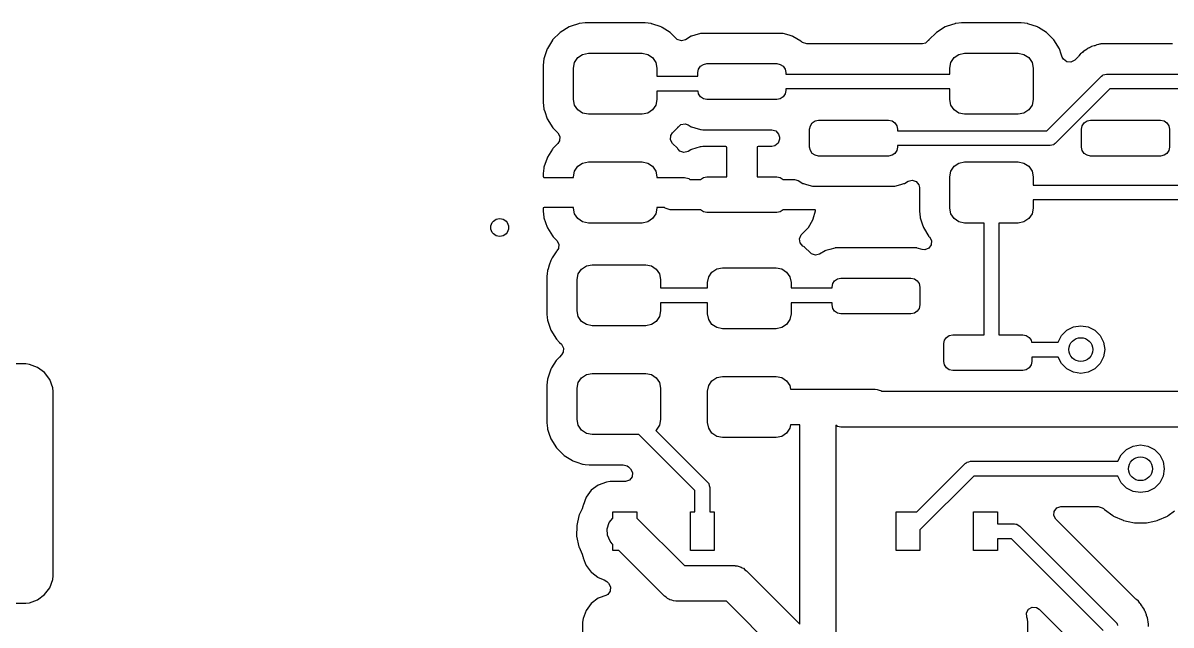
# Model space of a CAD drawing. Extents: x 1.82 to 8.48, y -4.98 to -0.82.
# Drawn here: x 5.719 to 6.477, y -1.786 to -1.388 of the extents above; entities that cross this region are included whole.
import ezdxf

# ---------------------------------------------------------------- set-up
doc = ezdxf.new("R2010")
doc.units = 0
doc.header["$MEASUREMENT"] = 0
doc.layers.add('BLACK', color=7, linetype='CONTINUOUS')

msp = doc.modelspace()

# ---------------------------------------------------------------- linework, layer by layer
at = {"layer": 'BLACK', "linetype": 'CONTINUOUS'}
for p, q in [((6.07335, -1.39474), (6.06843, -1.39967)), ((6.07927, -1.39108), (6.07335, -1.39474)), ((6.08059, -1.39064), (6.07927, -1.39108)), ((6.08562, -1.38896), (6.08059, -1.39064)), ((6.08588, -1.38888), (6.08562, -1.38896)), ((6.08562, -1.38896), (6.08562, -1.38896)), ((6.08615, -1.38885), (6.08588, -1.38888)), ((6.08992, -1.38846), (6.08615, -1.38885)), ((6.08615, -1.38885), (6.08615, -1.38885)), ((6.09004, -1.38844), (6.08992, -1.38846)), ((6.08992, -1.38846), (6.08992, -1.38846)), ((6.12944, -1.38844), (6.09004, -1.38844)), ((6.13159, -1.38867), (6.12944, -1.38844)), ((6.13329, -1.38884), (6.13159, -1.38867)), ((6.13356, -1.38887), (6.13329, -1.38884)), ((6.13329, -1.38884), (6.13329, -1.38884)), ((6.13381, -1.38895), (6.13356, -1.38887)), ((6.13385, -1.38896), (6.13381, -1.38895)), ((6.13381, -1.38895), (6.13381, -1.38895)), ((6.14017, -1.39106), (6.13385, -1.38896)), ((6.14041, -1.39121), (6.14017, -1.39106)), ((6.14072, -1.3914), (6.14041, -1.39121)), ((6.14041, -1.39121), (6.14041, -1.39121)), ((6.14609, -1.39471), (6.14072, -1.3914)), ((6.1463, -1.39492), (6.14609, -1.39471)), ((6.15012, -1.39873), (6.1463, -1.39492)), ((6.1463, -1.39492), (6.1463, -1.39492)), ((6.32188, -1.39474), (6.31696, -1.39967)), ((6.3278, -1.39108), (6.32188, -1.39474)), ((6.32912, -1.39064), (6.3278, -1.39108)), ((6.33415, -1.38896), (6.32912, -1.39064)), ((6.3344, -1.38888), (6.33415, -1.38896)), ((6.33415, -1.38896), (6.33415, -1.38896)), ((6.33467, -1.38885), (6.3344, -1.38888)), ((6.33844, -1.38846), (6.33467, -1.38885)), ((6.33467, -1.38885), (6.33467, -1.38885)), ((6.33857, -1.38844), (6.33844, -1.38846)), ((6.33844, -1.38846), (6.33844, -1.38846)), ((6.37797, -1.38844), (6.33857, -1.38844)), ((6.38012, -1.38867), (6.37797, -1.38844)), ((6.38181, -1.38884), (6.38012, -1.38867)), ((6.38208, -1.38887), (6.38181, -1.38884)), ((6.38181, -1.38884), (6.38181, -1.38884)), ((6.38234, -1.38895), (6.38208, -1.38887)), ((6.38237, -1.38896), (6.38234, -1.38895)), ((6.38234, -1.38895), (6.38234, -1.38895)), ((6.38869, -1.39106), (6.38237, -1.38896)), ((6.38894, -1.39121), (6.38869, -1.39106)), ((6.38924, -1.3914), (6.38894, -1.39121)), ((6.38894, -1.39121), (6.38894, -1.39121)), ((6.39462, -1.39471), (6.38924, -1.3914)), ((6.39955, -1.39963), (6.39462, -1.39471)), ((6.06828, -1.39992), (6.06495, -1.40532)), ((6.06843, -1.39967), (6.06828, -1.39992)), ((6.06828, -1.39992), (6.06828, -1.39992)), ((6.15079, -1.39929), (6.15012, -1.39873)), ((6.15344, -1.40018), (6.15079, -1.39929)), ((6.15615, -1.39949), (6.15344, -1.40018)), ((6.1599, -1.39728), (6.15615, -1.39949)), ((6.1602, -1.39719), (6.1599, -1.39728)), ((6.16225, -1.39659), (6.1602, -1.39719)), ((6.1602, -1.39719), (6.1602, -1.39719)), ((6.16619, -1.39545), (6.16225, -1.39659)), ((6.16644, -1.39543), (6.16619, -1.39545)), ((6.16756, -1.39534), (6.16644, -1.39543)), ((6.16644, -1.39543), (6.16644, -1.39543)), ((6.16766, -1.39533), (6.16756, -1.39534)), ((6.16756, -1.39534), (6.16756, -1.39534)), ((6.21915, -1.39533), (6.16766, -1.39533)), ((6.21925, -1.39534), (6.21915, -1.39533)), ((6.22037, -1.39543), (6.21925, -1.39534)), ((6.21925, -1.39534), (6.21925, -1.39534)), ((6.22062, -1.39545), (6.22037, -1.39543)), ((6.22037, -1.39543), (6.22037, -1.39543)), ((6.22456, -1.39659), (6.22062, -1.39545)), ((6.22661, -1.39719), (6.22456, -1.39659)), ((6.22691, -1.39728), (6.22661, -1.39719)), ((6.22661, -1.39719), (6.22661, -1.39719)), ((6.22718, -1.39744), (6.22691, -1.39728)), ((6.23228, -1.40045), (6.22718, -1.39744)), ((6.22718, -1.39744), (6.22718, -1.39744)), ((6.23255, -1.40061), (6.23228, -1.40045)), ((6.23228, -1.40045), (6.23228, -1.40045)), ((6.23277, -1.40083), (6.23255, -1.40061)), ((6.23302, -1.40102), (6.23277, -1.40083)), ((6.23354, -1.40144), (6.23302, -1.40102)), ((6.23302, -1.40102), (6.23302, -1.40102)), ((6.23622, -1.40222), (6.23354, -1.40144)), ((6.31261, -1.40222), (6.23622, -1.40222)), ((6.31476, -1.40174), (6.31261, -1.40222)), ((6.31657, -1.4001), (6.31476, -1.40174)), ((6.31663, -1.40014), (6.31657, -1.4001)), ((6.31681, -1.39992), (6.31663, -1.40014)), ((6.31696, -1.39967), (6.31681, -1.39992)), ((6.40321, -1.40555), (6.39955, -1.39963)), ((6.42809, -1.40282), (6.4278, -1.40293)), ((6.42888, -1.40272), (6.42809, -1.40282)), ((6.42964, -1.40256), (6.42888, -1.40272)), ((6.4301, -1.40242), (6.42964, -1.40256)), ((6.43011, -1.40242), (6.4301, -1.40242)), ((6.4304, -1.40234), (6.43011, -1.40242)), ((6.43215, -1.40228), (6.4304, -1.40234)), ((6.43261, -1.40224), (6.43215, -1.40228)), ((6.43277, -1.40222), (6.43261, -1.40224)), ((6.43387, -1.40222), (6.43277, -1.40222)), ((6.43402, -1.40222), (6.43387, -1.40222)), ((6.43639, -1.40215), (6.43402, -1.40222)), ((6.4367, -1.40214), (6.43639, -1.40215)), ((6.43639, -1.40215), (6.43639, -1.40215)), ((6.437, -1.4022), (6.4367, -1.40214)), ((6.43744, -1.40222), (6.437, -1.4022)), ((6.47786, -1.40222), (6.43744, -1.40222)), ((6.06478, -1.4056), (6.06259, -1.41221)), ((6.06495, -1.40532), (6.06478, -1.4056)), ((6.08507, -1.41135), (6.08826, -1.40921)), ((6.08826, -1.40921), (6.09203, -1.40846)), ((6.09203, -1.40846), (6.12746, -1.40846)), ((6.12746, -1.40846), (6.13123, -1.40921)), ((6.13123, -1.40921), (6.13442, -1.41135)), ((6.33359, -1.41135), (6.33678, -1.40921)), ((6.33678, -1.40921), (6.34055, -1.40846)), ((6.34055, -1.40846), (6.37598, -1.40846)), ((6.37598, -1.40846), (6.37975, -1.40921)), ((6.37975, -1.40921), (6.38294, -1.41135)), ((6.40439, -1.40908), (6.40321, -1.40555)), ((6.40504, -1.41104), (6.40439, -1.40908)), ((6.41602, -1.41018), (6.4157, -1.41053)), ((6.41693, -1.40908), (6.41602, -1.41018)), ((6.41713, -1.40884), (6.41693, -1.40908)), ((6.41693, -1.40908), (6.41693, -1.40908)), ((6.41777, -1.40837), (6.41713, -1.40884)), ((6.41837, -1.40787), (6.41777, -1.40837)), ((6.41893, -1.4073), (6.41837, -1.40787)), ((6.4192, -1.40714), (6.41893, -1.4073)), ((6.42043, -1.40642), (6.4192, -1.40714)), ((6.4192, -1.40714), (6.4192, -1.40714)), ((6.42082, -1.40616), (6.42043, -1.40642)), ((6.42197, -1.40532), (6.42082, -1.40616)), ((6.42223, -1.40514), (6.42197, -1.40532)), ((6.42197, -1.40532), (6.42197, -1.40532)), ((6.42297, -1.40484), (6.42223, -1.40514)), ((6.42367, -1.4045), (6.42297, -1.40484)), ((6.42408, -1.40425), (6.42367, -1.4045)), ((6.42435, -1.40409), (6.42408, -1.40425)), ((6.42603, -1.40361), (6.42435, -1.40409)), ((6.42647, -1.40346), (6.42603, -1.40361)), ((6.4278, -1.40293), (6.42647, -1.40346)), ((6.4278, -1.40293), (6.4278, -1.40293)), ((6.06259, -1.41221), (6.06217, -1.41632)), ((6.06217, -1.41632), (6.06217, -1.44096)), ((6.08219, -1.41831), (6.08293, -1.41454)), ((6.08293, -1.41454), (6.08507, -1.41135)), ((6.13442, -1.41135), (6.13655, -1.41454)), ((6.13655, -1.41454), (6.1373, -1.41831)), ((6.16482, -1.419), (6.1661, -1.41708)), ((6.1661, -1.41708), (6.16802, -1.4158)), ((6.16802, -1.4158), (6.17028, -1.41535)), ((6.17028, -1.41535), (6.21654, -1.41535)), ((6.21654, -1.41535), (6.2188, -1.4158)), ((6.2188, -1.4158), (6.22071, -1.41708)), ((6.22071, -1.41708), (6.22199, -1.419)), ((6.33071, -1.41831), (6.33146, -1.41454)), ((6.33146, -1.41454), (6.33359, -1.41135)), ((6.38294, -1.41135), (6.38508, -1.41454)), ((6.38508, -1.41454), (6.38583, -1.41831)), ((6.40578, -1.41244), (6.40504, -1.41104)), ((6.40801, -1.41412), (6.40578, -1.41244)), ((6.4108, -1.41432), (6.40801, -1.41412)), ((6.41325, -1.41298), (6.4108, -1.41432)), ((6.4157, -1.41053), (6.41325, -1.41298)), ((6.08219, -1.43898), (6.08219, -1.41831)), ((6.1373, -1.41831), (6.1373, -1.42372)), ((6.1373, -1.42372), (6.16437, -1.42372)), ((6.16437, -1.42126), (6.16482, -1.419)), ((6.16437, -1.42372), (6.16437, -1.42126)), ((6.22199, -1.419), (6.22244, -1.42126)), ((6.22244, -1.42126), (6.22244, -1.42224)), ((6.22244, -1.42224), (6.33071, -1.42224)), ((6.33071, -1.42224), (6.33071, -1.41831)), ((6.38583, -1.41831), (6.38583, -1.43898)), ((6.3949, -1.45965), (6.43086, -1.42369)), ((6.43086, -1.42369), (6.43156, -1.42316)), ((6.43156, -1.42316), (6.43168, -1.42302)), ((6.43168, -1.42302), (6.43179, -1.42299)), ((6.43179, -1.42299), (6.43199, -1.42284)), ((6.43199, -1.42284), (6.43317, -1.42259)), ((6.43317, -1.42259), (6.43434, -1.42224)), ((6.43434, -1.42224), (6.49163, -1.42224)), ((6.22244, -1.43307), (6.22199, -1.43533)), ((6.33071, -1.43209), (6.22244, -1.43209)), ((6.22244, -1.43209), (6.22244, -1.43307)), ((6.33071, -1.43898), (6.33071, -1.43209)), ((6.43638, -1.43209), (6.40042, -1.46805)), ((6.49163, -1.43209), (6.43638, -1.43209)), ((6.08293, -1.44274), (6.08219, -1.43898)), ((6.1373, -1.43898), (6.13655, -1.44274)), ((6.16447, -1.43356), (6.1373, -1.43356)), ((6.1373, -1.43356), (6.1373, -1.43898)), ((6.16482, -1.43533), (6.16447, -1.43356)), ((6.1661, -1.43725), (6.16482, -1.43533)), ((6.16802, -1.43853), (6.1661, -1.43725)), ((6.17028, -1.43898), (6.16802, -1.43853)), ((6.21654, -1.43898), (6.17028, -1.43898)), ((6.2188, -1.43853), (6.21654, -1.43898)), ((6.22071, -1.43725), (6.2188, -1.43853)), ((6.22199, -1.43533), (6.22071, -1.43725)), ((6.33146, -1.44274), (6.33071, -1.43898)), ((6.38583, -1.43898), (6.38508, -1.44274)), ((6.06217, -1.44096), (6.0626, -1.44512)), ((6.0626, -1.44512), (6.06268, -1.44538)), ((6.06268, -1.44538), (6.06268, -1.44538)), ((6.06268, -1.44538), (6.0632, -1.44694)), ((6.0632, -1.44694), (6.0648, -1.45173)), ((6.08507, -1.44594), (6.08293, -1.44274)), ((6.08826, -1.44807), (6.08507, -1.44594)), ((6.09203, -1.44882), (6.08826, -1.44807)), ((6.13123, -1.44807), (6.12746, -1.44882)), ((6.13442, -1.44594), (6.13123, -1.44807)), ((6.13655, -1.44274), (6.13442, -1.44594)), ((6.33359, -1.44594), (6.33146, -1.44274)), ((6.33678, -1.44807), (6.33359, -1.44594)), ((6.34055, -1.44882), (6.33678, -1.44807)), ((6.37975, -1.44807), (6.37598, -1.44882)), ((6.38294, -1.44594), (6.37975, -1.44807)), ((6.38508, -1.44274), (6.38294, -1.44594)), ((6.0648, -1.45173), (6.06847, -1.45765)), ((6.12746, -1.44882), (6.09203, -1.44882)), ((6.15146, -1.4572), (6.15319, -1.45565)), ((6.15319, -1.45565), (6.15595, -1.4552)), ((6.15595, -1.4552), (6.15786, -1.45585)), ((6.15786, -1.45585), (6.1599, -1.45705)), ((6.23864, -1.4564), (6.23992, -1.45449)), ((6.23992, -1.45449), (6.24183, -1.45321)), ((6.24183, -1.45321), (6.24409, -1.45276)), ((6.24409, -1.45276), (6.29035, -1.45276)), ((6.29035, -1.45276), (6.29261, -1.45321)), ((6.29261, -1.45321), (6.29453, -1.45449)), ((6.29453, -1.45449), (6.29581, -1.4564)), ((6.37598, -1.44882), (6.34055, -1.44882)), ((6.41826, -1.4564), (6.41954, -1.45449)), ((6.41954, -1.45449), (6.42146, -1.45321)), ((6.42146, -1.45321), (6.42372, -1.45276)), ((6.42372, -1.45276), (6.46998, -1.45276)), ((6.46998, -1.45276), (6.47224, -1.45321)), ((6.47224, -1.45321), (6.47416, -1.45449)), ((6.47416, -1.45449), (6.47544, -1.4564)), ((6.06847, -1.45765), (6.06867, -1.45786)), ((6.06867, -1.45786), (6.07189, -1.46107)), ((6.07189, -1.46107), (6.07323, -1.46352)), ((6.14626, -1.46564), (6.14646, -1.46285)), ((6.14646, -1.46285), (6.14759, -1.46108)), ((6.14759, -1.46108), (6.15085, -1.45781)), ((6.15085, -1.45781), (6.15106, -1.45761)), ((6.15085, -1.45781), (6.15085, -1.45781)), ((6.15106, -1.45761), (6.15121, -1.45737)), ((6.15121, -1.45737), (6.15139, -1.45714)), ((6.15139, -1.45714), (6.15146, -1.4572)), ((6.1599, -1.45705), (6.1602, -1.45714)), ((6.1602, -1.45714), (6.1602, -1.45714)), ((6.1602, -1.45714), (6.16225, -1.45774)), ((6.16225, -1.45774), (6.16619, -1.45888)), ((6.16619, -1.45888), (6.16644, -1.4589)), ((6.16644, -1.4589), (6.16644, -1.4589)), ((6.16644, -1.4589), (6.16756, -1.45899)), ((6.16756, -1.45899), (6.16756, -1.45899)), ((6.16756, -1.45899), (6.16766, -1.459)), ((6.16766, -1.459), (6.21321, -1.459)), ((6.21321, -1.459), (6.21589, -1.45978)), ((6.21589, -1.45978), (6.21772, -1.4619)), ((6.21772, -1.4619), (6.21817, -1.46396)), ((6.23819, -1.45866), (6.23864, -1.4564)), ((6.23819, -1.47047), (6.23819, -1.45866)), ((6.29581, -1.4564), (6.29626, -1.45866)), ((6.29626, -1.45866), (6.29626, -1.45965)), ((6.29626, -1.45965), (6.3949, -1.45965)), ((6.41781, -1.45866), (6.41826, -1.4564)), ((6.41781, -1.47047), (6.41781, -1.45866)), ((6.47544, -1.4564), (6.47589, -1.45866)), ((6.47589, -1.45866), (6.47589, -1.47047)), ((6.07189, -1.46808), (6.06865, -1.47133)), ((6.07303, -1.46631), (6.07189, -1.46808)), ((6.07323, -1.46352), (6.07303, -1.46631)), ((6.1476, -1.46809), (6.14626, -1.46564)), ((6.1508, -1.47129), (6.1476, -1.46809)), ((6.16595, -1.47034), (6.16021, -1.47201)), ((6.16644, -1.47025), (6.16595, -1.47034)), ((6.16756, -1.47017), (6.16644, -1.47025)), ((6.16776, -1.47016), (6.16756, -1.47017)), ((6.18287, -1.47016), (6.16776, -1.47016)), ((6.18317, -1.47022), (6.18287, -1.47016)), ((6.18323, -1.47027), (6.18317, -1.47022)), ((6.18341, -1.47087), (6.18323, -1.47027)), ((6.18341, -1.49016), (6.18341, -1.47087)), ((6.20347, -1.47039), (6.20341, -1.47069)), ((6.20341, -1.47069), (6.20341, -1.49016)), ((6.20352, -1.47033), (6.20347, -1.47039)), ((6.20412, -1.47016), (6.20352, -1.47033)), ((6.21321, -1.47016), (6.20412, -1.47016)), ((6.21527, -1.46971), (6.21321, -1.47016)), ((6.21738, -1.46788), (6.21527, -1.46971)), ((6.21817, -1.4652), (6.21738, -1.46788)), ((6.21817, -1.46396), (6.21817, -1.4652)), ((6.23864, -1.47273), (6.23819, -1.47047)), ((6.29626, -1.47047), (6.29581, -1.47273)), ((6.39694, -1.46949), (6.29626, -1.46949)), ((6.29626, -1.46949), (6.29626, -1.47047)), ((6.3981, -1.46915), (6.39694, -1.46949)), ((6.39928, -1.46889), (6.3981, -1.46915)), ((6.39949, -1.46874), (6.39928, -1.46889)), ((6.39959, -1.46871), (6.39949, -1.46874)), ((6.39971, -1.46857), (6.39959, -1.46871)), ((6.40042, -1.46805), (6.39971, -1.46857)), ((6.41826, -1.47273), (6.41781, -1.47047)), ((6.47589, -1.47047), (6.47544, -1.47273)), ((6.06471, -1.47773), (6.06269, -1.48381)), ((6.06495, -1.47721), (6.06471, -1.47773)), ((6.0683, -1.47178), (6.06495, -1.47721)), ((6.06865, -1.47133), (6.0683, -1.47178)), ((6.15134, -1.47197), (6.1508, -1.47129)), ((6.15137, -1.47194), (6.15134, -1.47197)), ((6.15249, -1.47312), (6.15137, -1.47194)), ((6.15514, -1.474), (6.15249, -1.47312)), ((6.15785, -1.47331), (6.15514, -1.474)), ((6.15964, -1.47226), (6.15785, -1.47331)), ((6.16021, -1.47201), (6.15964, -1.47226)), ((6.23992, -1.47465), (6.23864, -1.47273)), ((6.24183, -1.47593), (6.23992, -1.47465)), ((6.24409, -1.47638), (6.24183, -1.47593)), ((6.29035, -1.47638), (6.24409, -1.47638)), ((6.29261, -1.47593), (6.29035, -1.47638)), ((6.29453, -1.47465), (6.29261, -1.47593)), ((6.29581, -1.47273), (6.29453, -1.47465)), ((6.41954, -1.47465), (6.41826, -1.47273)), ((6.42146, -1.47593), (6.41954, -1.47465)), ((6.42372, -1.47638), (6.42146, -1.47593)), ((6.46998, -1.47638), (6.42372, -1.47638)), ((6.47224, -1.47593), (6.46998, -1.47638)), ((6.47416, -1.47465), (6.47224, -1.47593)), ((6.47544, -1.47273), (6.47416, -1.47465)), ((6.06258, -1.48433), (6.0622, -1.48805)), ((6.06269, -1.48381), (6.06258, -1.48433)), ((6.08293, -1.48639), (6.08507, -1.4832)), ((6.08507, -1.4832), (6.08826, -1.48106)), ((6.08826, -1.48106), (6.09203, -1.48031)), ((6.09203, -1.48031), (6.12746, -1.48031)), ((6.12746, -1.48031), (6.13123, -1.48106)), ((6.13123, -1.48106), (6.13442, -1.4832)), ((6.13442, -1.4832), (6.13655, -1.48639)), ((6.33146, -1.48639), (6.33359, -1.4832)), ((6.33359, -1.4832), (6.33678, -1.48106)), ((6.33678, -1.48106), (6.34055, -1.48031)), ((6.34055, -1.48031), (6.37598, -1.48031)), ((6.37598, -1.48031), (6.37975, -1.48106)), ((6.37975, -1.48106), (6.38294, -1.4832)), ((6.38294, -1.4832), (6.38508, -1.48639)), ((6.0622, -1.48805), (6.06219, -1.4883)), ((6.06219, -1.4883), (6.06219, -1.48978)), ((6.06219, -1.48978), (6.06236, -1.49038)), ((6.06236, -1.49038), (6.06242, -1.49043)), ((6.06242, -1.49043), (6.06272, -1.49049)), ((6.06272, -1.49049), (6.08219, -1.49049)), ((6.08219, -1.49016), (6.08293, -1.48639)), ((6.08219, -1.49049), (6.08219, -1.49016)), ((6.13655, -1.48639), (6.1373, -1.49016)), ((6.1373, -1.49016), (6.1373, -1.49049)), ((6.1373, -1.49049), (6.15563, -1.49049)), ((6.15563, -1.49049), (6.15831, -1.49128)), ((6.15831, -1.49128), (6.15888, -1.4917)), ((6.15888, -1.4917), (6.15911, -1.4919)), ((6.15911, -1.4919), (6.15941, -1.49197)), ((6.15941, -1.49197), (6.16605, -1.49197)), ((6.16605, -1.49197), (6.1661, -1.49189)), ((6.1661, -1.49189), (6.16802, -1.49061)), ((6.16802, -1.49061), (6.17028, -1.49016)), ((6.17028, -1.49016), (6.18341, -1.49016)), ((6.20341, -1.49016), (6.21654, -1.49016)), ((6.21654, -1.49016), (6.2188, -1.49061)), ((6.2188, -1.49061), (6.22071, -1.49189)), ((6.22071, -1.49189), (6.22077, -1.49197)), ((6.22077, -1.49197), (6.22816, -1.49197)), ((6.22816, -1.49197), (6.23068, -1.49266)), ((6.23068, -1.49266), (6.23372, -1.49445)), ((6.30073, -1.49445), (6.3032, -1.49299)), ((6.3032, -1.49299), (6.30591, -1.49231)), ((6.30591, -1.49231), (6.30856, -1.49319)), ((6.30856, -1.49319), (6.31031, -1.49537)), ((6.33071, -1.49016), (6.33146, -1.48639)), ((6.33071, -1.51083), (6.33071, -1.49016)), ((6.38508, -1.48639), (6.38583, -1.49016)), ((6.38583, -1.49016), (6.38583, -1.49557)), ((6.23372, -1.49445), (6.23402, -1.49454)), ((6.23402, -1.49454), (6.23402, -1.49454)), ((6.23402, -1.49454), (6.23607, -1.49514)), ((6.23607, -1.49514), (6.24001, -1.49628)), ((6.24001, -1.49628), (6.24026, -1.4963)), ((6.24026, -1.4963), (6.24026, -1.4963)), ((6.24026, -1.4963), (6.24138, -1.49639)), ((6.24138, -1.49639), (6.24138, -1.49639)), ((6.24138, -1.49639), (6.24148, -1.4964)), ((6.24148, -1.4964), (6.29297, -1.4964)), ((6.29297, -1.4964), (6.29307, -1.49639)), ((6.29307, -1.49639), (6.29419, -1.4963)), ((6.29307, -1.49639), (6.29307, -1.49639)), ((6.29419, -1.4963), (6.29444, -1.49628)), ((6.29419, -1.4963), (6.29419, -1.4963)), ((6.29444, -1.49628), (6.29838, -1.49514)), ((6.29838, -1.49514), (6.30043, -1.49454)), ((6.30043, -1.49454), (6.30073, -1.49445)), ((6.30043, -1.49454), (6.30043, -1.49454)), ((6.31031, -1.49537), (6.31069, -1.49726)), ((6.31069, -1.49726), (6.31069, -1.51281)), ((6.38583, -1.49557), (6.49173, -1.49557)), ((6.49163, -1.50541), (6.38583, -1.50541)), ((6.38583, -1.50541), (6.38583, -1.51083)), ((6.06225, -1.51072), (6.06219, -1.51103)), ((6.06219, -1.51103), (6.06219, -1.51268)), ((6.06219, -1.51268), (6.0622, -1.51294)), ((6.0622, -1.51294), (6.06259, -1.5167)), ((6.0623, -1.51067), (6.06225, -1.51072)), ((6.0629, -1.51049), (6.0623, -1.51067)), ((6.08219, -1.51049), (6.0629, -1.51049)), ((6.08219, -1.51083), (6.08219, -1.51049)), ((6.08293, -1.51459), (6.08219, -1.51083)), ((6.08507, -1.51779), (6.08293, -1.51459)), ((6.13655, -1.51459), (6.13442, -1.51779)), ((6.1373, -1.51083), (6.13655, -1.51459)), ((6.14226, -1.51049), (6.1373, -1.51049)), ((6.1373, -1.51049), (6.1373, -1.51083)), ((6.14256, -1.51056), (6.14226, -1.51049)), ((6.14279, -1.51076), (6.14256, -1.51056)), ((6.14336, -1.51118), (6.14279, -1.51076)), ((6.14604, -1.51197), (6.14336, -1.51118)), ((6.16605, -1.51197), (6.14604, -1.51197)), ((6.1661, -1.51205), (6.16605, -1.51197)), ((6.16802, -1.51333), (6.1661, -1.51205)), ((6.17028, -1.51378), (6.16802, -1.51333)), ((6.21654, -1.51378), (6.17028, -1.51378)), ((6.2188, -1.51333), (6.21654, -1.51378)), ((6.22071, -1.51205), (6.2188, -1.51333)), ((6.22077, -1.51197), (6.22071, -1.51205)), ((6.24184, -1.51197), (6.22077, -1.51197)), ((6.24059, -1.51794), (6.24212, -1.51265)), ((6.24212, -1.5121), (6.24184, -1.51197)), ((6.24212, -1.51265), (6.24212, -1.5121)), ((6.31069, -1.51281), (6.3107, -1.51294)), ((6.3107, -1.51294), (6.3107, -1.51294)), ((6.3107, -1.51294), (6.31109, -1.5167)), ((6.33146, -1.51459), (6.33071, -1.51083)), ((6.33359, -1.51779), (6.33146, -1.51459)), ((6.38508, -1.51459), (6.38294, -1.51779)), ((6.38583, -1.51083), (6.38508, -1.51459)), ((6.06259, -1.5167), (6.0627, -1.51723)), ((6.0627, -1.51723), (6.06473, -1.5233)), ((6.06473, -1.5233), (6.06497, -1.52382)), ((6.06497, -1.52382), (6.06833, -1.52924)), ((6.08826, -1.51992), (6.08507, -1.51779)), ((6.09203, -1.52067), (6.08826, -1.51992)), ((6.12746, -1.52067), (6.09203, -1.52067)), ((6.13123, -1.51992), (6.12746, -1.52067)), ((6.13442, -1.51779), (6.13123, -1.51992)), ((6.23288, -1.52816), (6.23695, -1.5241)), ((6.23695, -1.5241), (6.23733, -1.52361)), ((6.23733, -1.52361), (6.24034, -1.51851)), ((6.24034, -1.51851), (6.24059, -1.51794)), ((6.31109, -1.5167), (6.31112, -1.51698)), ((6.31112, -1.51698), (6.31121, -1.51723)), ((6.31121, -1.51723), (6.31121, -1.51723)), ((6.31121, -1.51723), (6.31254, -1.52122)), ((6.31254, -1.52122), (6.31332, -1.52358)), ((6.31332, -1.52358), (6.31699, -1.5295)), ((6.33678, -1.51992), (6.33359, -1.51779)), ((6.34055, -1.52067), (6.33678, -1.51992)), ((6.35335, -1.52067), (6.34055, -1.52067)), ((6.35335, -1.59449), (6.35335, -1.52067)), ((6.37598, -1.52067), (6.36319, -1.52067)), ((6.36319, -1.52067), (6.36319, -1.59449)), ((6.37975, -1.51992), (6.37598, -1.52067)), ((6.38294, -1.51779), (6.37975, -1.51992)), ((6.06833, -1.52924), (6.06868, -1.52969)), ((6.06868, -1.52969), (6.07115, -1.53216)), ((6.23147, -1.53106), (6.23258, -1.52849)), ((6.23192, -1.53382), (6.23147, -1.53106)), ((6.23258, -1.52849), (6.23288, -1.52816)), ((6.31699, -1.5295), (6.31719, -1.52971)), ((6.31719, -1.52971), (6.31734, -1.52985)), ((6.31734, -1.52985), (6.31868, -1.5323)), ((6.07116, -1.53917), (6.07089, -1.53944)), ((6.07115, -1.53216), (6.07249, -1.53461)), ((6.07121, -1.53909), (6.07116, -1.53917)), ((6.07128, -1.53901), (6.07121, -1.53909)), ((6.0723, -1.5374), (6.07127, -1.539)), ((6.07127, -1.539), (6.07128, -1.53901)), ((6.07249, -1.53461), (6.0723, -1.5374)), ((6.23379, -1.5359), (6.23192, -1.53382)), ((6.23468, -1.53644), (6.23379, -1.5359)), ((6.23488, -1.53665), (6.23468, -1.53644)), ((6.23871, -1.54047), (6.23488, -1.53665)), ((6.23488, -1.53665), (6.23488, -1.53665)), ((6.24848, -1.53901), (6.24474, -1.54122)), ((6.24878, -1.53892), (6.24848, -1.53901)), ((6.25146, -1.53814), (6.24878, -1.53892)), ((6.24878, -1.53892), (6.24878, -1.53892)), ((6.25477, -1.53718), (6.25146, -1.53814)), ((6.25502, -1.53716), (6.25477, -1.53718)), ((6.25614, -1.53707), (6.25502, -1.53716)), ((6.25502, -1.53716), (6.25502, -1.53716)), ((6.25624, -1.53707), (6.25614, -1.53707)), ((6.25614, -1.53707), (6.25614, -1.53707)), ((6.30774, -1.53707), (6.25624, -1.53707)), ((6.30783, -1.53707), (6.30774, -1.53707)), ((6.30895, -1.53716), (6.30783, -1.53707)), ((6.30783, -1.53707), (6.30783, -1.53707)), ((6.30921, -1.53718), (6.30895, -1.53716)), ((6.30895, -1.53716), (6.30895, -1.53716)), ((6.31245, -1.53812), (6.30921, -1.53718)), ((6.31419, -1.53831), (6.31245, -1.53812)), ((6.31681, -1.53733), (6.31419, -1.53831)), ((6.31848, -1.53509), (6.31681, -1.53733)), ((6.31868, -1.5323), (6.31848, -1.53509)), ((6.06724, -1.54536), (6.0662, -1.5485)), ((6.06822, -1.54377), (6.06724, -1.54536)), ((6.07074, -1.53968), (6.06822, -1.54377)), ((6.07089, -1.53944), (6.07074, -1.53968)), ((6.07074, -1.53968), (6.07074, -1.53968)), ((6.23938, -1.54103), (6.23871, -1.54047)), ((6.24203, -1.54191), (6.23938, -1.54103)), ((6.24474, -1.54122), (6.24203, -1.54191)), ((6.06485, -1.55394), (6.06463, -1.55609)), ((6.06502, -1.55224), (6.06485, -1.55394)), ((6.06505, -1.55197), (6.06502, -1.55224)), ((6.06502, -1.55224), (6.06502, -1.55224)), ((6.06538, -1.55096), (6.06505, -1.55197)), ((6.0662, -1.5485), (6.06538, -1.55096)), ((6.08465, -1.55807), (6.08539, -1.5543)), ((6.08539, -1.5543), (6.08753, -1.55111)), ((6.08753, -1.55111), (6.09072, -1.54898)), ((6.09072, -1.54898), (6.09449, -1.54823)), ((6.09449, -1.54823), (6.12992, -1.54823)), ((6.12992, -1.54823), (6.13369, -1.54898)), ((6.13369, -1.54898), (6.13688, -1.55111)), ((6.13688, -1.55111), (6.13901, -1.5543)), ((6.13901, -1.5543), (6.13976, -1.55807)), ((6.17152, -1.55627), (6.17365, -1.55308)), ((6.17365, -1.55308), (6.17684, -1.55095)), ((6.17684, -1.55095), (6.18061, -1.5502)), ((6.18061, -1.5502), (6.21604, -1.5502)), ((6.21604, -1.5502), (6.21981, -1.55095)), ((6.21981, -1.55095), (6.223, -1.55308)), ((6.223, -1.55308), (6.22514, -1.55627)), ((6.06463, -1.55609), (6.06463, -1.58072)), ((6.08465, -1.57874), (6.08465, -1.55807)), ((6.13976, -1.55807), (6.13976, -1.56348)), ((6.17077, -1.56004), (6.17152, -1.55627)), ((6.17077, -1.56348), (6.17077, -1.56004)), ((6.22514, -1.55627), (6.22589, -1.56004)), ((6.22589, -1.56004), (6.22589, -1.56348)), ((6.25295, -1.56299), (6.2534, -1.56073)), ((6.2534, -1.56073), (6.25468, -1.55882)), ((6.25468, -1.55882), (6.2566, -1.55754)), ((6.2566, -1.55754), (6.25886, -1.55709)), ((6.25886, -1.55709), (6.30512, -1.55709)), ((6.30512, -1.55709), (6.30738, -1.55754)), ((6.30738, -1.55754), (6.30929, -1.55882)), ((6.30929, -1.55882), (6.31057, -1.56073)), ((6.31057, -1.56073), (6.31102, -1.56299)), ((6.13976, -1.56348), (6.17077, -1.56348)), ((6.22589, -1.56348), (6.25295, -1.56348)), ((6.25295, -1.56348), (6.25295, -1.56299)), ((6.31102, -1.56299), (6.31102, -1.5748)), ((6.17077, -1.57333), (6.13976, -1.57333)), ((6.13976, -1.57333), (6.13976, -1.57874)), ((6.17077, -1.58071), (6.17077, -1.57333)), ((6.25295, -1.57333), (6.22589, -1.57333)), ((6.22589, -1.57333), (6.22589, -1.58071)), ((6.25295, -1.5748), (6.25295, -1.57333)), ((6.2534, -1.57706), (6.25295, -1.5748)), ((6.25468, -1.57898), (6.2534, -1.57706)), ((6.31057, -1.57706), (6.30929, -1.57898)), ((6.31102, -1.5748), (6.31057, -1.57706)), ((6.06463, -1.58072), (6.06464, -1.58085)), ((6.06464, -1.58085), (6.06464, -1.58085)), ((6.06464, -1.58085), (6.06486, -1.583)), ((6.06486, -1.583), (6.06506, -1.58489)), ((6.08539, -1.58251), (6.08465, -1.57874)), ((6.08753, -1.5857), (6.08539, -1.58251)), ((6.13901, -1.58251), (6.13688, -1.5857)), ((6.13976, -1.57874), (6.13901, -1.58251)), ((6.17152, -1.58448), (6.17077, -1.58071)), ((6.17365, -1.58767), (6.17152, -1.58448)), ((6.22514, -1.58448), (6.223, -1.58767)), ((6.22589, -1.58071), (6.22514, -1.58448)), ((6.2566, -1.58026), (6.25468, -1.57898)), ((6.25886, -1.58071), (6.2566, -1.58026)), ((6.30512, -1.58071), (6.25886, -1.58071)), ((6.30738, -1.58026), (6.30512, -1.58071)), ((6.30929, -1.57898), (6.30738, -1.58026)), ((6.06506, -1.58489), (6.06726, -1.59149)), ((6.06726, -1.59149), (6.07093, -1.59742)), ((6.09072, -1.58783), (6.08753, -1.5857)), ((6.09449, -1.58858), (6.09072, -1.58783)), ((6.12992, -1.58858), (6.09449, -1.58858)), ((6.13369, -1.58783), (6.12992, -1.58858)), ((6.13688, -1.5857), (6.13369, -1.58783)), ((6.17684, -1.5898), (6.17365, -1.58767)), ((6.18061, -1.59055), (6.17684, -1.5898)), ((6.21604, -1.59055), (6.18061, -1.59055)), ((6.21981, -1.5898), (6.21604, -1.59055)), ((6.223, -1.58767), (6.21981, -1.5898)), ((6.40458, -1.59507), (6.40807, -1.59159)), ((6.40807, -1.59159), (6.41246, -1.58935)), ((6.41246, -1.58935), (6.41732, -1.58858)), ((6.41732, -1.58858), (6.42219, -1.58935)), ((6.42219, -1.58935), (6.42658, -1.59159)), ((6.42658, -1.59159), (6.43006, -1.59507)), ((6.07093, -1.59742), (6.07306, -1.59955)), ((6.07306, -1.59955), (6.07433, -1.60082)), ((6.32677, -1.60039), (6.32722, -1.59813)), ((6.32722, -1.59813), (6.3285, -1.59622)), ((6.3285, -1.59622), (6.33042, -1.59494)), ((6.33042, -1.59494), (6.33268, -1.59449)), ((6.33268, -1.59449), (6.35335, -1.59449)), ((6.36319, -1.59449), (6.37894, -1.59449)), ((6.37894, -1.59449), (6.3812, -1.59494)), ((6.3812, -1.59494), (6.38311, -1.59622)), ((6.38311, -1.59622), (6.38439, -1.59813)), ((6.38439, -1.59813), (6.38465, -1.59941)), ((6.38465, -1.59941), (6.40237, -1.59941)), ((6.40237, -1.59941), (6.40458, -1.59507)), ((6.43006, -1.59507), (6.4323, -1.59946)), ((6.4323, -1.59946), (6.43307, -1.60433)), ((6.07433, -1.60082), (6.07568, -1.60327)), ((6.07548, -1.60606), (6.07434, -1.60783)), ((6.07568, -1.60327), (6.07548, -1.60606)), ((6.32677, -1.6122), (6.32677, -1.60039)), ((6.43307, -1.60433), (6.4323, -1.6092)), ((5.7204, -1.61384), (5.5985, -1.61384)), ((5.72285, -1.6141), (5.7204, -1.61384)), ((5.72822, -1.61612), (5.72285, -1.6141)), ((6.07074, -1.61153), (6.06779, -1.61633)), ((6.07089, -1.61129), (6.07074, -1.61153)), ((6.07074, -1.61153), (6.07074, -1.61153)), ((6.07287, -1.6093), (6.07089, -1.61129)), ((6.07434, -1.60783), (6.07287, -1.6093)), ((6.32722, -1.61446), (6.32677, -1.6122)), ((6.3285, -1.61638), (6.32722, -1.61446)), ((6.38439, -1.61446), (6.38311, -1.61638)), ((6.38484, -1.6122), (6.38439, -1.61446)), ((6.40237, -1.60925), (6.38484, -1.60925)), ((6.38484, -1.60925), (6.38484, -1.6122)), ((6.40458, -1.61359), (6.40237, -1.60925)), ((6.40807, -1.61707), (6.40458, -1.61359)), ((6.43006, -1.61359), (6.42658, -1.61707)), ((6.4323, -1.6092), (6.43006, -1.61359)), ((5.73281, -1.61956), (5.72822, -1.61612)), ((5.73624, -1.62415), (5.73281, -1.61956)), ((6.06724, -1.61722), (6.06505, -1.62382)), ((6.06779, -1.61633), (6.06724, -1.61722)), ((6.08753, -1.62296), (6.09072, -1.62083)), ((6.09072, -1.62083), (6.09449, -1.62008)), ((6.09449, -1.62008), (6.12992, -1.62008)), ((6.12992, -1.62008), (6.13369, -1.62083)), ((6.13369, -1.62083), (6.13688, -1.62296)), ((6.17684, -1.6228), (6.18061, -1.62205)), ((6.18061, -1.62205), (6.21604, -1.62205)), ((6.21604, -1.62205), (6.21981, -1.6228)), ((6.33042, -1.61766), (6.3285, -1.61638)), ((6.33268, -1.61811), (6.33042, -1.61766)), ((6.37894, -1.61811), (6.33268, -1.61811)), ((6.3812, -1.61766), (6.37894, -1.61811)), ((6.38311, -1.61638), (6.3812, -1.61766)), ((6.41246, -1.61931), (6.40807, -1.61707)), ((6.41732, -1.62008), (6.41246, -1.61931)), ((6.42219, -1.61931), (6.41732, -1.62008)), ((6.42658, -1.61707), (6.42219, -1.61931)), ((5.73826, -1.62952), (5.73624, -1.62415)), ((5.73852, -1.63196), (5.73826, -1.62952)), ((6.06505, -1.62382), (6.06463, -1.62794)), ((6.06463, -1.62794), (6.06463, -1.65257)), ((6.08465, -1.62992), (6.08539, -1.62615)), ((6.08465, -1.65059), (6.08465, -1.62992)), ((6.08539, -1.62615), (6.08753, -1.62296)), ((6.13688, -1.62296), (6.13901, -1.62615)), ((6.13901, -1.62615), (6.13976, -1.62992)), ((6.13976, -1.62992), (6.13976, -1.65059)), ((6.17077, -1.63189), (6.17152, -1.62812)), ((6.17152, -1.62812), (6.17365, -1.62493)), ((6.17365, -1.62493), (6.17684, -1.6228)), ((6.21981, -1.6228), (6.223, -1.62493)), ((6.223, -1.62493), (6.22514, -1.62812)), ((6.22514, -1.62812), (6.22559, -1.63041)), ((5.73852, -1.75386), (5.73852, -1.63196)), ((6.17077, -1.65256), (6.17077, -1.63189)), ((6.22559, -1.63041), (6.28051, -1.63041)), ((6.28051, -1.63041), (6.28091, -1.63045)), ((6.28091, -1.63045), (6.28109, -1.63043)), ((6.28109, -1.63043), (6.28139, -1.6305)), ((6.28139, -1.6305), (6.28281, -1.63064)), ((6.28281, -1.63064), (6.28402, -1.63112)), ((6.28402, -1.63112), (6.2853, -1.63143)), ((6.2853, -1.63143), (6.28597, -1.63189)), ((6.28597, -1.63189), (6.58268, -1.63189)), ((6.06463, -1.65257), (6.06464, -1.6527)), ((6.06464, -1.6527), (6.06464, -1.6527)), ((6.06464, -1.6527), (6.065, -1.65617)), ((6.08539, -1.65436), (6.08465, -1.65059)), ((6.13976, -1.65059), (6.13901, -1.65436)), ((6.17152, -1.65633), (6.17077, -1.65256)), ((6.065, -1.65617), (6.06506, -1.65674)), ((6.06506, -1.65674), (6.06514, -1.657)), ((6.06514, -1.657), (6.06514, -1.657)), ((6.06514, -1.657), (6.06598, -1.6595)), ((6.06598, -1.6595), (6.06726, -1.66334)), ((6.08753, -1.65755), (6.08539, -1.65436)), ((6.09072, -1.65968), (6.08753, -1.65755)), ((6.09449, -1.66043), (6.09072, -1.65968)), ((6.12542, -1.66043), (6.09449, -1.66043)), ((6.1624, -1.69741), (6.12542, -1.66043)), ((6.13688, -1.65755), (6.13663, -1.65772)), ((6.13663, -1.65772), (6.1708, -1.69189)), ((6.13901, -1.65436), (6.13688, -1.65755)), ((6.17365, -1.65952), (6.17152, -1.65633)), ((6.17684, -1.66165), (6.17365, -1.65952)), ((6.223, -1.65952), (6.21981, -1.66165)), ((6.22514, -1.65633), (6.223, -1.65952)), ((6.22559, -1.65404), (6.22514, -1.65633)), ((6.23179, -1.65404), (6.22559, -1.65404)), ((6.23179, -1.78584), (6.23179, -1.65404)), ((6.2566, -1.65506), (6.25541, -1.65427)), ((6.25541, -1.65427), (6.25541, -1.89399)), ((6.25886, -1.65551), (6.2566, -1.65506)), ((6.58268, -1.65551), (6.25886, -1.65551)), ((6.06726, -1.66334), (6.07093, -1.66927)), ((6.18061, -1.6624), (6.17684, -1.66165)), ((6.21604, -1.6624), (6.18061, -1.6624)), ((6.21981, -1.66165), (6.21604, -1.6624)), ((6.44744, -1.67033), (6.45183, -1.66809)), ((6.45183, -1.66809), (6.45669, -1.66732)), ((6.45669, -1.66732), (6.46156, -1.66809)), ((6.46156, -1.66809), (6.46595, -1.67033)), ((6.07093, -1.66927), (6.07585, -1.67419)), ((6.07585, -1.67419), (6.0761, -1.67434)), ((6.0761, -1.67434), (6.0761, -1.67434)), ((6.0761, -1.67434), (6.08148, -1.67765)), ((6.44174, -1.67815), (6.44395, -1.67381)), ((6.44395, -1.67381), (6.44744, -1.67033)), ((6.46595, -1.67033), (6.46943, -1.67381)), ((6.46943, -1.67381), (6.47167, -1.6782)), ((6.08148, -1.67765), (6.08178, -1.67784)), ((6.08178, -1.67784), (6.08436, -1.67869)), ((6.08436, -1.67869), (6.08813, -1.67995)), ((6.08813, -1.67995), (6.08813, -1.67995)), ((6.08813, -1.67995), (6.08839, -1.68003)), ((6.08839, -1.68003), (6.08866, -1.68006)), ((6.08866, -1.68006), (6.08866, -1.68006)), ((6.08866, -1.68006), (6.08988, -1.68018)), ((6.08988, -1.68018), (6.0925, -1.68045)), ((6.0925, -1.68045), (6.11508, -1.68045)), ((6.11508, -1.68045), (6.11776, -1.68124)), ((6.11776, -1.68124), (6.11858, -1.68191)), ((6.11858, -1.68191), (6.1198, -1.68313)), ((6.1198, -1.68313), (6.12114, -1.68558)), ((6.30899, -1.71161), (6.34101, -1.67959)), ((6.34101, -1.67959), (6.34171, -1.67907)), ((6.34171, -1.67907), (6.34183, -1.67893)), ((6.34183, -1.67893), (6.34194, -1.6789)), ((6.34194, -1.6789), (6.34214, -1.67875)), ((6.34214, -1.67875), (6.34332, -1.67849)), ((6.34332, -1.67849), (6.34449, -1.67815)), ((6.34449, -1.67815), (6.44174, -1.67815)), ((6.47167, -1.6782), (6.47244, -1.68307)), ((6.47244, -1.68307), (6.47167, -1.68794)), ((6.11927, -1.69061), (6.11665, -1.69158)), ((6.12094, -1.68837), (6.11927, -1.69061)), ((6.12114, -1.68558), (6.12094, -1.68837)), ((6.34653, -1.68799), (6.31102, -1.7235)), ((6.44174, -1.68799), (6.34653, -1.68799)), ((6.44395, -1.69233), (6.44174, -1.68799)), ((6.47167, -1.68794), (6.46943, -1.69233)), ((6.09397, -1.69731), (6.09053, -1.7019)), ((6.09855, -1.69387), (6.09397, -1.69731)), ((6.10392, -1.69186), (6.09855, -1.69387)), ((6.10637, -1.69159), (6.10392, -1.69186)), ((6.1163, -1.69159), (6.10637, -1.69159)), ((6.11665, -1.69158), (6.1163, -1.69159)), ((6.1624, -1.71161), (6.1624, -1.69741)), ((6.1708, -1.69189), (6.17133, -1.6926)), ((6.17133, -1.6926), (6.17146, -1.69272)), ((6.17146, -1.69272), (6.1715, -1.69282)), ((6.1715, -1.69282), (6.17165, -1.69303)), ((6.17165, -1.69303), (6.1719, -1.69421)), ((6.1719, -1.69421), (6.17224, -1.69537)), ((6.17224, -1.69537), (6.17224, -1.71161)), ((6.44744, -1.69581), (6.44395, -1.69233)), ((6.45183, -1.69805), (6.44744, -1.69581)), ((6.45669, -1.69882), (6.45183, -1.69805)), ((6.46156, -1.69805), (6.45669, -1.69882)), ((6.46595, -1.69581), (6.46156, -1.69805)), ((6.46943, -1.69233), (6.46595, -1.69581)), ((6.09053, -1.7019), (6.08851, -1.70727)), ((6.086, -1.71356), (6.08594, -1.71383)), ((6.08647, -1.71262), (6.086, -1.71356)), ((6.08796, -1.70958), (6.08647, -1.71262)), ((6.08844, -1.70792), (6.08796, -1.70958)), ((6.08846, -1.70775), (6.08844, -1.70792)), ((6.08851, -1.70727), (6.08846, -1.70775)), ((6.10827, -1.71573), (6.10827, -1.71161)), ((6.10827, -1.71161), (6.12402, -1.71161)), ((6.12402, -1.71161), (6.12402, -1.71573)), ((6.15945, -1.7372), (6.15945, -1.71161)), ((6.15945, -1.71161), (6.1624, -1.71161)), ((6.17224, -1.71161), (6.1752, -1.71161)), ((6.1752, -1.71161), (6.1752, -1.7372)), ((6.29528, -1.7372), (6.29528, -1.71161)), ((6.29528, -1.71161), (6.30899, -1.71161)), ((6.34646, -1.7372), (6.34646, -1.71161)), ((6.34646, -1.71161), (6.3622, -1.71161)), ((6.3622, -1.71161), (6.3622, -1.71949)), ((6.39953, -1.71403), (6.39973, -1.71124)), ((6.39973, -1.71124), (6.4014, -1.709)), ((6.4014, -1.709), (6.40402, -1.70802)), ((6.40402, -1.70802), (6.40437, -1.70801)), ((6.40437, -1.70801), (6.42881, -1.70801)), ((6.42881, -1.70801), (6.43149, -1.7088)), ((6.43149, -1.7088), (6.43225, -1.70944)), ((6.43225, -1.70944), (6.43226, -1.70943)), ((6.43226, -1.70943), (6.43245, -1.7096)), ((6.43245, -1.7096), (6.43263, -1.7098)), ((6.43263, -1.7098), (6.43303, -1.71009)), ((6.43303, -1.71009), (6.43839, -1.71398)), ((6.475, -1.71398), (6.47913, -1.71098)), ((6.08435, -1.72082), (6.08427, -1.72765)), ((6.08584, -1.71424), (6.08435, -1.72051)), ((6.08435, -1.72051), (6.08435, -1.72078)), ((6.08435, -1.72078), (6.08435, -1.72078)), ((6.08435, -1.72078), (6.08435, -1.72082)), ((6.08594, -1.71383), (6.08584, -1.71424)), ((6.08594, -1.71383), (6.08594, -1.71383)), ((6.10446, -1.72268), (6.10586, -1.71859)), ((6.10586, -1.71859), (6.10827, -1.71573)), ((6.12402, -1.71573), (6.12449, -1.71606)), ((6.12449, -1.71606), (6.15548, -1.74705)), ((6.3622, -1.71949), (6.37352, -1.71949)), ((6.37352, -1.71949), (6.37439, -1.71961)), ((6.37439, -1.71961), (6.37457, -1.7196)), ((6.37457, -1.7196), (6.37467, -1.71965)), ((6.37467, -1.71965), (6.37492, -1.71969)), ((6.37492, -1.71969), (6.37594, -1.72035)), ((6.37594, -1.72035), (6.377, -1.72093)), ((6.377, -1.72093), (6.44049, -1.78441)), ((6.40087, -1.71648), (6.39953, -1.71403)), ((6.45365, -1.76926), (6.40087, -1.71648)), ((6.43839, -1.71398), (6.43871, -1.71422)), ((6.43871, -1.71422), (6.43895, -1.71432)), ((6.43895, -1.71432), (6.43895, -1.71432)), ((6.43895, -1.71432), (6.44517, -1.71709)), ((6.44517, -1.71709), (6.44558, -1.71728)), ((6.44558, -1.71728), (6.4486, -1.71792)), ((6.4486, -1.71792), (6.45268, -1.71878)), ((6.45268, -1.71878), (6.45268, -1.71878)), ((6.45268, -1.71878), (6.45293, -1.71884)), ((6.45293, -1.71884), (6.46045, -1.71884)), ((6.46045, -1.71884), (6.46071, -1.71878)), ((6.46071, -1.71878), (6.46479, -1.71792)), ((6.46071, -1.71878), (6.46071, -1.71878)), ((6.46479, -1.71792), (6.46781, -1.71728)), ((6.46781, -1.71728), (6.46822, -1.71709)), ((6.46822, -1.71709), (6.47444, -1.71432)), ((6.47444, -1.71432), (6.47468, -1.71422)), ((6.47444, -1.71432), (6.47444, -1.71432)), ((6.47468, -1.71422), (6.475, -1.71398)), ((6.08427, -1.72765), (6.08578, -1.73463)), ((6.10462, -1.72701), (6.10446, -1.72268)), ((6.10633, -1.73098), (6.10462, -1.72701)), ((6.31102, -1.7235), (6.31102, -1.7372)), ((6.08578, -1.73463), (6.0859, -1.73488)), ((6.0859, -1.73488), (6.0859, -1.73488)), ((6.0859, -1.73488), (6.08802, -1.73942)), ((6.10779, -1.73276), (6.10633, -1.73098)), ((6.10827, -1.73324), (6.10779, -1.73276)), ((6.10827, -1.7372), (6.10827, -1.73324)), ((6.37149, -1.72933), (6.3622, -1.72933)), ((6.3622, -1.72933), (6.3622, -1.7372)), ((6.43209, -1.78993), (6.37149, -1.72933)), ((6.08802, -1.73942), (6.08845, -1.74098)), ((6.08845, -1.74098), (6.08851, -1.74155)), ((6.08851, -1.74155), (6.08862, -1.74184)), ((6.08862, -1.74184), (6.08862, -1.74184)), ((6.08862, -1.74184), (6.08999, -1.74547)), ((6.11223, -1.7372), (6.10827, -1.7372)), ((6.14224, -1.76721), (6.11223, -1.7372)), ((6.1752, -1.7372), (6.15945, -1.7372)), ((6.31102, -1.7372), (6.29528, -1.7372)), ((6.3622, -1.7372), (6.34646, -1.7372)), ((6.08999, -1.74547), (6.09053, -1.74692)), ((6.09053, -1.74692), (6.09397, -1.75151)), ((6.09397, -1.75151), (6.09425, -1.75172)), ((6.15548, -1.74705), (6.1881, -1.74705)), ((6.1881, -1.74705), (6.1885, -1.74709)), ((6.1885, -1.74709), (6.18868, -1.74706)), ((6.18868, -1.74706), (6.18898, -1.74713)), ((6.18898, -1.74713), (6.1904, -1.74727)), ((6.1904, -1.74727), (6.19161, -1.74776)), ((6.19161, -1.74776), (6.19289, -1.74806)), ((6.19289, -1.74806), (6.19361, -1.74855)), ((6.19361, -1.74855), (6.19441, -1.74887)), ((6.19441, -1.74887), (6.19537, -1.74977)), ((6.19537, -1.74977), (6.19645, -1.75051)), ((6.19645, -1.75051), (6.23179, -1.78584)), ((5.73624, -1.76168), (5.73826, -1.75631)), ((5.73826, -1.75631), (5.73852, -1.75386)), ((6.09425, -1.75172), (6.09827, -1.75473)), ((6.09827, -1.75473), (6.09827, -1.75473)), ((6.09827, -1.75473), (6.09855, -1.75495)), ((6.09855, -1.75495), (6.10252, -1.75643)), ((6.10252, -1.75643), (6.10429, -1.75757)), ((6.10429, -1.75757), (6.10535, -1.75864)), ((6.10535, -1.75864), (6.10669, -1.76109)), ((5.72822, -1.76971), (5.73281, -1.76627)), ((5.73281, -1.76627), (5.73624, -1.76168)), ((6.10359, -1.76679), (6.09908, -1.76848)), ((6.10482, -1.76612), (6.10359, -1.76679)), ((6.10649, -1.76388), (6.10482, -1.76612)), ((6.10669, -1.76109), (6.10649, -1.76388)), ((5.68935, -1.77199), (5.7204, -1.77199)), ((5.7204, -1.77199), (5.72285, -1.77172)), ((5.72285, -1.77172), (5.72822, -1.76971)), ((6.09397, -1.77212), (6.09053, -1.7767)), ((6.09855, -1.76868), (6.09397, -1.77212)), ((6.09908, -1.76848), (6.09855, -1.76868)), ((6.14332, -1.76795), (6.14224, -1.76721)), ((6.14428, -1.76884), (6.14332, -1.76795)), ((6.14509, -1.76916), (6.14428, -1.76884)), ((6.14581, -1.76966), (6.14509, -1.76916)), ((6.14708, -1.76996), (6.14581, -1.76966)), ((6.1483, -1.77044), (6.14708, -1.76996)), ((6.14971, -1.77058), (6.1483, -1.77044)), ((6.15001, -1.77066), (6.14971, -1.77058)), ((6.1502, -1.77063), (6.15001, -1.77066)), ((6.15059, -1.77067), (6.1502, -1.77063)), ((6.18321, -1.77067), (6.15059, -1.77067)), ((6.23179, -1.81925), (6.18321, -1.77067)), ((6.45399, -1.76958), (6.45365, -1.76926)), ((6.45533, -1.77068), (6.45399, -1.76958)), ((6.45578, -1.7713), (6.45533, -1.77068)), ((6.4558, -1.77133), (6.45578, -1.7713)), ((6.45631, -1.77192), (6.4558, -1.77133)), ((6.45687, -1.77249), (6.45631, -1.77192)), ((6.45703, -1.77275), (6.45687, -1.77249)), ((6.45776, -1.77398), (6.45703, -1.77275)), ((6.45703, -1.77275), (6.45703, -1.77275)), ((6.45801, -1.77437), (6.45776, -1.77398)), ((6.45904, -1.77578), (6.45801, -1.77437)), ((6.09053, -1.7767), (6.08851, -1.78207)), ((6.38139, -1.77836), (6.38272, -1.77591)), ((6.38159, -1.78115), (6.38139, -1.77836)), ((6.38183, -1.78179), (6.38159, -1.78115)), ((6.38197, -1.78239), (6.38183, -1.78179)), ((6.38272, -1.77591), (6.38517, -1.77456)), ((6.38517, -1.77456), (6.38796, -1.77476)), ((6.38796, -1.77476), (6.38974, -1.7759)), ((6.38974, -1.7759), (6.41061, -1.79677)), ((6.45933, -1.77652), (6.45904, -1.77578)), ((6.45967, -1.77722), (6.45933, -1.77652)), ((6.45992, -1.77764), (6.45967, -1.77722)), ((6.46008, -1.77791), (6.45992, -1.77764)), ((6.45992, -1.77764), (6.45992, -1.77764)), ((6.46057, -1.77958), (6.46008, -1.77791)), ((6.46072, -1.78002), (6.46057, -1.77958)), ((6.46136, -1.78164), (6.46072, -1.78002)), ((6.4614, -1.78195), (6.46136, -1.78164)), ((6.46146, -1.78243), (6.4614, -1.78195)), ((6.4614, -1.78195), (6.4614, -1.78195)), ((6.08851, -1.78207), (6.08825, -1.78452)), ((6.08825, -1.78452), (6.08825, -1.8139)), ((6.38219, -1.78439), (6.38197, -1.78239)), ((6.3822, -1.78466), (6.38219, -1.78439)), ((6.3822, -1.79081), (6.3822, -1.78466)), ((6.44049, -1.78441), (6.44101, -1.78512)), ((6.44101, -1.78512), (6.44115, -1.78524)), ((6.44115, -1.78524), (6.44118, -1.78534)), ((6.44118, -1.78534), (6.44133, -1.78555)), ((6.44133, -1.78555), (6.44159, -1.78673)), ((6.46162, -1.7832), (6.46146, -1.78243)), ((6.46184, -1.78396), (6.46162, -1.7832)), ((6.46185, -1.78427), (6.46184, -1.78396)), ((6.46189, -1.7857), (6.46185, -1.78427)), ((6.46193, -1.78617), (6.46189, -1.7857)), ((6.46195, -1.78632), (6.46193, -1.78617)), ((6.46195, -1.78742), (6.46195, -1.78632))]:
    msp.add_line(p, q, dxfattribs=at)
at = {"layer": 'BLACK'}
for centre, radius in [((6.03346, -1.52362), 0.00591), ((6.41732, -1.60433), 0.00787), ((6.45669, -1.68307), 0.00787)]:
    msp.add_circle(centre, radius, dxfattribs=at)

doc.saveas('drawing.dxf')
